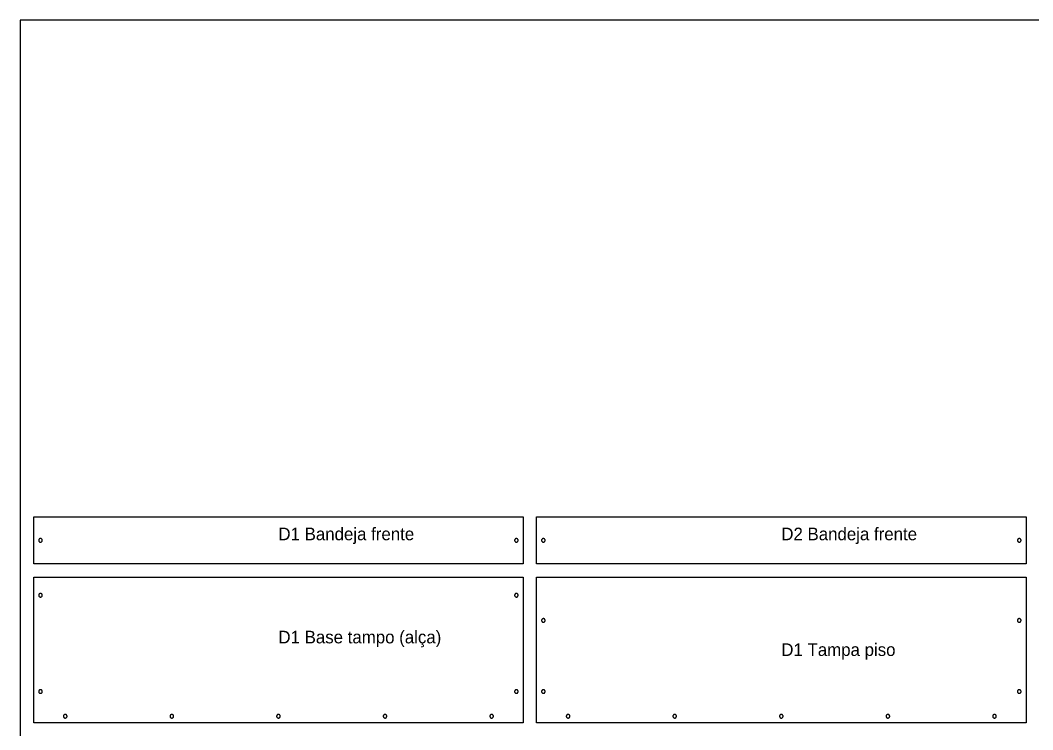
# Model space of a CAD drawing. Header units: millimetres. Extents: x 0 to 2789, y 0 to 1840.
# Drawn here: x 0 to 1126, y 1052 to 1840 of the extents above; entities that cross this region are included whole.
import ezdxf

# ---------------------------------------------------------------- set-up
doc = ezdxf.new("R2010")
doc.units = ezdxf.units.MM
for name, color, linetype in [('CHAPA_NAO_CORTAR', 8, 'Continuous'), ('CORTE_EXTERNO', 1, 'Continuous'), ('CORTE_INTERNO', 5, 'Continuous'), ('ETIQUETAS_NAO_CORTAR', 8, 'Continuous')]:
    doc.layers.add(name, color=color, linetype=linetype)

msp = doc.modelspace()

# ---------------------------------------------------------------- linework, layer by layer
at = {"layer": 'CHAPA_NAO_CORTAR'}
msp.add_lwpolyline([(0, 0), (2750, 0), (2750, 1840), (0, 1840)], close=True, dxfattribs=at)
at = {"layer": 'CORTE_EXTERNO'}
for points in [[(15, 1288), (559, 1288), (559, 1236), (15, 1236), (15, 1288)], [(574, 1288), (1118, 1288), (1118, 1236), (574, 1236), (574, 1288)], [(15, 1059), (15, 1221), (559, 1221), (559, 1059), (15, 1059)], [(574, 1059), (574, 1221), (1118, 1221), (1118, 1059), (574, 1059)]]:
    msp.add_lwpolyline(points, close=True, dxfattribs=at)
at = {"layer": 'CORTE_INTERNO'}
for points in [[(24.5, 1262.4), (24.4, 1262.6), (24.3, 1262.8), (24.3, 1262.9), (24.2, 1263.1), (24, 1263.3), (23.9, 1263.4), (23.8, 1263.5), (23.6, 1263.7), (23.4, 1263.8), (23.3, 1263.8), (23.1, 1263.9), (22.9, 1264), (22.7, 1264), (22.5, 1264), (22.3, 1264), (22.1, 1264), (21.9, 1263.9), (21.7, 1263.8), (21.6, 1263.8), (21.4, 1263.7), (21.2, 1263.5), (21.1, 1263.4), (21, 1263.3), (20.8, 1263.1), (20.7, 1262.9), (20.7, 1262.8), (20.6, 1262.6), (20.5, 1262.4), (20.5, 1262.2), (20.5, 1262), (20.5, 1261.8), (20.5, 1261.6), (20.6, 1261.4), (20.7, 1261.2), (20.7, 1261.1), (20.8, 1260.9), (21, 1260.7), (21.1, 1260.6), (21.2, 1260.5), (21.4, 1260.3), (21.6, 1260.2), (21.7, 1260.2), (21.9, 1260.1), (22.1, 1260), (22.3, 1260), (22.5, 1260), (22.7, 1260), (22.9, 1260), (23.1, 1260.1), (23.3, 1260.2), (23.4, 1260.2), (23.6, 1260.3), (23.8, 1260.5), (23.9, 1260.6), (24, 1260.7), (24.2, 1260.9), (24.3, 1261.1), (24.3, 1261.2), (24.4, 1261.4), (24.5, 1261.6), (24.5, 1261.8), (24.5, 1262), (24.5, 1262.2), (24.5, 1262.4)], [(553.5, 1262.2), (553.5, 1262.4), (553.4, 1262.6), (553.3, 1262.8), (553.3, 1262.9), (553.2, 1263.1), (553, 1263.3), (552.9, 1263.4), (552.8, 1263.5), (552.6, 1263.7), (552.4, 1263.8), (552.3, 1263.8), (552.1, 1263.9), (551.9, 1264), (551.7, 1264), (551.5, 1264), (551.3, 1264), (551.1, 1264), (550.9, 1263.9), (550.7, 1263.8), (550.6, 1263.8), (550.4, 1263.7), (550.2, 1263.5), (550.1, 1263.4), (550, 1263.3), (549.8, 1263.1), (549.7, 1262.9), (549.7, 1262.8), (549.6, 1262.6), (549.5, 1262.4), (549.5, 1262.2), (549.5, 1262), (549.5, 1261.8), (549.5, 1261.6), (549.6, 1261.4), (549.7, 1261.2), (549.7, 1261.1), (549.8, 1260.9), (550, 1260.7), (550.1, 1260.6), (550.2, 1260.5), (550.4, 1260.3), (550.6, 1260.2), (550.7, 1260.2), (550.9, 1260.1), (551.1, 1260), (551.3, 1260), (551.5, 1260), (551.7, 1260), (551.9, 1260), (552.1, 1260.1), (552.3, 1260.2), (552.4, 1260.2), (552.6, 1260.3), (552.8, 1260.5), (552.9, 1260.6), (553, 1260.7), (553.2, 1260.9), (553.3, 1261.1), (553.3, 1261.2), (553.4, 1261.4), (553.5, 1261.6), (553.5, 1261.8), (553.5, 1262), (553.5, 1262.2)], [(583.5, 1262.4), (583.4, 1262.6), (583.3, 1262.8), (583.3, 1262.9), (583.2, 1263.1), (583, 1263.3), (582.9, 1263.4), (582.8, 1263.5), (582.6, 1263.7), (582.4, 1263.8), (582.3, 1263.8), (582.1, 1263.9), (581.9, 1264), (581.7, 1264), (581.5, 1264), (581.3, 1264), (581.1, 1264), (580.9, 1263.9), (580.7, 1263.8), (580.6, 1263.8), (580.4, 1263.7), (580.2, 1263.5), (580.1, 1263.4), (580, 1263.3), (579.8, 1263.1), (579.7, 1262.9), (579.7, 1262.8), (579.6, 1262.6), (579.5, 1262.4), (579.5, 1262.2), (579.5, 1262), (579.5, 1261.8), (579.5, 1261.6), (579.6, 1261.4), (579.7, 1261.2), (579.7, 1261.1), (579.8, 1260.9), (580, 1260.7), (580.1, 1260.6), (580.2, 1260.5), (580.4, 1260.3), (580.6, 1260.2), (580.7, 1260.2), (580.9, 1260.1), (581.1, 1260), (581.3, 1260), (581.5, 1260), (581.7, 1260), (581.9, 1260), (582.1, 1260.1), (582.3, 1260.2), (582.4, 1260.2), (582.6, 1260.3), (582.8, 1260.5), (582.9, 1260.6), (583, 1260.7), (583.2, 1260.9), (583.3, 1261.1), (583.3, 1261.2), (583.4, 1261.4), (583.5, 1261.6), (583.5, 1261.8), (583.5, 1262), (583.5, 1262.2), (583.5, 1262.4)], [(1112.5, 1262.2), (1112.5, 1262.4), (1112.4, 1262.6), (1112.3, 1262.8), (1112.3, 1262.9), (1112.2, 1263.1), (1112, 1263.3), (1111.9, 1263.4), (1111.8, 1263.5), (1111.6, 1263.7), (1111.4, 1263.8), (1111.3, 1263.8), (1111.1, 1263.9), (1110.9, 1264), (1110.7, 1264), (1110.5, 1264), (1110.3, 1264), (1110.1, 1264), (1109.9, 1263.9), (1109.7, 1263.8), (1109.6, 1263.8), (1109.4, 1263.7), (1109.2, 1263.5), (1109.1, 1263.4), (1109, 1263.3), (1108.8, 1263.1), (1108.7, 1262.9), (1108.7, 1262.8), (1108.6, 1262.6), (1108.5, 1262.4), (1108.5, 1262.2), (1108.5, 1262), (1108.5, 1261.8), (1108.5, 1261.6), (1108.6, 1261.4), (1108.7, 1261.2), (1108.7, 1261.1), (1108.8, 1260.9), (1109, 1260.7), (1109.1, 1260.6), (1109.2, 1260.5), (1109.4, 1260.3), (1109.6, 1260.2), (1109.7, 1260.2), (1109.9, 1260.1), (1110.1, 1260), (1110.3, 1260), (1110.5, 1260), (1110.7, 1260), (1110.9, 1260), (1111.1, 1260.1), (1111.3, 1260.2), (1111.4, 1260.2), (1111.6, 1260.3), (1111.8, 1260.5), (1111.9, 1260.6), (1112, 1260.7), (1112.2, 1260.9), (1112.3, 1261.1), (1112.3, 1261.2), (1112.4, 1261.4), (1112.5, 1261.6), (1112.5, 1261.8), (1112.5, 1262), (1112.5, 1262.2)], [(23.9, 1202.4), (23.8, 1202.5), (23.6, 1202.7), (23.4, 1202.8), (23.3, 1202.8), (23.1, 1202.9), (22.9, 1203), (22.7, 1203), (22.5, 1203), (22.3, 1203), (22.1, 1203), (21.9, 1202.9), (21.7, 1202.8), (21.6, 1202.8), (21.4, 1202.7), (21.2, 1202.5), (21.1, 1202.4), (21, 1202.3), (20.8, 1202.1), (20.7, 1201.9), (20.7, 1201.8), (20.6, 1201.6), (20.5, 1201.4), (20.5, 1201.2), (20.5, 1201), (20.5, 1200.8), (20.5, 1200.6), (20.6, 1200.4), (20.7, 1200.2), (20.7, 1200.1), (20.8, 1199.9), (21, 1199.7), (21.1, 1199.6), (21.2, 1199.5), (21.4, 1199.3), (21.6, 1199.2), (21.7, 1199.2), (21.9, 1199.1), (22.1, 1199), (22.3, 1199), (22.5, 1199), (22.7, 1199), (22.9, 1199), (23.1, 1199.1), (23.3, 1199.2), (23.4, 1199.2), (23.6, 1199.3), (23.8, 1199.5), (23.9, 1199.6), (24, 1199.7), (24.2, 1199.9), (24.3, 1200.1), (24.3, 1200.2), (24.4, 1200.4), (24.5, 1200.6), (24.5, 1200.8), (24.5, 1201), (24.5, 1201.2), (24.5, 1201.4), (24.4, 1201.6), (24.3, 1201.8), (24.3, 1201.9), (24.2, 1202.1), (24, 1202.3), (23.9, 1202.4)], [(553.2, 1202.1), (553, 1202.3), (552.9, 1202.4), (552.8, 1202.5), (552.6, 1202.7), (552.4, 1202.8), (552.3, 1202.8), (552.1, 1202.9), (551.9, 1203), (551.7, 1203), (551.5, 1203), (551.3, 1203), (551.1, 1203), (550.9, 1202.9), (550.7, 1202.8), (550.6, 1202.8), (550.4, 1202.7), (550.2, 1202.5), (550.1, 1202.4), (550, 1202.3), (549.8, 1202.1), (549.7, 1201.9), (549.7, 1201.8), (549.6, 1201.6), (549.5, 1201.4), (549.5, 1201.2), (549.5, 1201), (549.5, 1200.8), (549.5, 1200.6), (549.6, 1200.4), (549.7, 1200.2), (549.7, 1200.1), (549.8, 1199.9), (550, 1199.7), (550.1, 1199.6), (550.2, 1199.5), (550.4, 1199.3), (550.6, 1199.2), (550.7, 1199.2), (550.9, 1199.1), (551.1, 1199), (551.3, 1199), (551.5, 1199), (551.7, 1199), (551.9, 1199), (552.1, 1199.1), (552.3, 1199.2), (552.4, 1199.2), (552.6, 1199.3), (552.8, 1199.5), (552.9, 1199.6), (553, 1199.7), (553.2, 1199.9), (553.3, 1200.1), (553.3, 1200.2), (553.4, 1200.4), (553.5, 1200.6), (553.5, 1200.8), (553.5, 1201), (553.5, 1201.2), (553.5, 1201.4), (553.4, 1201.6), (553.3, 1201.8), (553.3, 1201.9), (553.2, 1202.1)], [(582.9, 1174.4), (582.8, 1174.5), (582.6, 1174.7), (582.4, 1174.8), (582.3, 1174.8), (582.1, 1174.9), (581.9, 1175), (581.7, 1175), (581.5, 1175), (581.3, 1175), (581.1, 1175), (580.9, 1174.9), (580.7, 1174.8), (580.6, 1174.8), (580.4, 1174.7), (580.2, 1174.5), (580.1, 1174.4), (580, 1174.3), (579.8, 1174.1), (579.7, 1173.9), (579.7, 1173.8), (579.6, 1173.6), (579.5, 1173.4), (579.5, 1173.2), (579.5, 1173), (579.5, 1172.8), (579.5, 1172.6), (579.6, 1172.4), (579.7, 1172.2), (579.7, 1172.1), (579.8, 1171.9), (580, 1171.7), (580.1, 1171.6), (580.2, 1171.5), (580.4, 1171.3), (580.6, 1171.2), (580.7, 1171.2), (580.9, 1171.1), (581.1, 1171), (581.3, 1171), (581.5, 1171), (581.7, 1171), (581.9, 1171), (582.1, 1171.1), (582.3, 1171.2), (582.4, 1171.2), (582.6, 1171.3), (582.8, 1171.5), (582.9, 1171.6), (583, 1171.7), (583.2, 1171.9), (583.3, 1172.1), (583.3, 1172.2), (583.4, 1172.4), (583.5, 1172.6), (583.5, 1172.8), (583.5, 1173), (583.5, 1173.2), (583.5, 1173.4), (583.4, 1173.6), (583.3, 1173.8), (583.3, 1173.9), (583.2, 1174.1), (583, 1174.3), (582.9, 1174.4)], [(1112.2, 1174.1), (1112, 1174.3), (1111.9, 1174.4), (1111.8, 1174.5), (1111.6, 1174.7), (1111.4, 1174.8), (1111.3, 1174.8), (1111.1, 1174.9), (1110.9, 1175), (1110.7, 1175), (1110.5, 1175), (1110.3, 1175), (1110.1, 1175), (1109.9, 1174.9), (1109.7, 1174.8), (1109.6, 1174.8), (1109.4, 1174.7), (1109.2, 1174.5), (1109.1, 1174.4), (1109, 1174.3), (1108.8, 1174.1), (1108.7, 1173.9), (1108.7, 1173.8), (1108.6, 1173.6), (1108.5, 1173.4), (1108.5, 1173.2), (1108.5, 1173), (1108.5, 1172.8), (1108.5, 1172.6), (1108.6, 1172.4), (1108.7, 1172.2), (1108.7, 1172.1), (1108.8, 1171.9), (1109, 1171.7), (1109.1, 1171.6), (1109.2, 1171.5), (1109.4, 1171.3), (1109.6, 1171.2), (1109.7, 1171.2), (1109.9, 1171.1), (1110.1, 1171), (1110.3, 1171), (1110.5, 1171), (1110.7, 1171), (1110.9, 1171), (1111.1, 1171.1), (1111.3, 1171.2), (1111.4, 1171.2), (1111.6, 1171.3), (1111.8, 1171.5), (1111.9, 1171.6), (1112, 1171.7), (1112.2, 1171.9), (1112.3, 1172.1), (1112.3, 1172.2), (1112.4, 1172.4), (1112.5, 1172.6), (1112.5, 1172.8), (1112.5, 1173), (1112.5, 1173.2), (1112.5, 1173.4), (1112.4, 1173.6), (1112.3, 1173.8), (1112.3, 1173.9), (1112.2, 1174.1)], [(23.8, 1095.5), (23.6, 1095.7), (23.4, 1095.8), (23.3, 1095.8), (23.1, 1095.9), (22.9, 1096), (22.7, 1096), (22.5, 1096), (22.3, 1096), (22.1, 1096), (21.9, 1095.9), (21.7, 1095.8), (21.6, 1095.8), (21.4, 1095.7), (21.2, 1095.5), (21.1, 1095.4), (21, 1095.3), (20.8, 1095.1), (20.7, 1094.9), (20.7, 1094.8), (20.6, 1094.6), (20.5, 1094.4), (20.5, 1094.2), (20.5, 1094), (20.5, 1093.8), (20.5, 1093.6), (20.6, 1093.4), (20.7, 1093.2), (20.7, 1093.1), (20.8, 1092.9), (21, 1092.7), (21.1, 1092.6), (21.2, 1092.5), (21.4, 1092.3), (21.6, 1092.2), (21.7, 1092.2), (21.9, 1092.1), (22.1, 1092), (22.3, 1092), (22.5, 1092), (22.7, 1092), (22.9, 1092), (23.1, 1092.1), (23.3, 1092.2), (23.4, 1092.2), (23.6, 1092.3), (23.8, 1092.5), (23.9, 1092.6), (24, 1092.7), (24.2, 1092.9), (24.3, 1093.1), (24.3, 1093.2), (24.4, 1093.4), (24.5, 1093.6), (24.5, 1093.8), (24.5, 1094), (24.5, 1094.2), (24.5, 1094.4), (24.4, 1094.6), (24.3, 1094.8), (24.3, 1094.9), (24.2, 1095.1), (24, 1095.3), (23.9, 1095.4), (23.8, 1095.5)], [(553, 1095.3), (552.9, 1095.4), (552.8, 1095.5), (552.6, 1095.7), (552.4, 1095.8), (552.3, 1095.8), (552.1, 1095.9), (551.9, 1096), (551.7, 1096), (551.5, 1096), (551.3, 1096), (551.1, 1096), (550.9, 1095.9), (550.7, 1095.8), (550.6, 1095.8), (550.4, 1095.7), (550.2, 1095.5), (550.1, 1095.4), (550, 1095.3), (549.8, 1095.1), (549.7, 1094.9), (549.7, 1094.8), (549.6, 1094.6), (549.5, 1094.4), (549.5, 1094.2), (549.5, 1094), (549.5, 1093.8), (549.5, 1093.6), (549.6, 1093.4), (549.7, 1093.2), (549.7, 1093.1), (549.8, 1092.9), (550, 1092.7), (550.1, 1092.6), (550.2, 1092.5), (550.4, 1092.3), (550.6, 1092.2), (550.7, 1092.2), (550.9, 1092.1), (551.1, 1092), (551.3, 1092), (551.5, 1092), (551.7, 1092), (551.9, 1092), (552.1, 1092.1), (552.3, 1092.2), (552.4, 1092.2), (552.6, 1092.3), (552.8, 1092.5), (552.9, 1092.6), (553, 1092.7), (553.2, 1092.9), (553.3, 1093.1), (553.3, 1093.2), (553.4, 1093.4), (553.5, 1093.6), (553.5, 1093.8), (553.5, 1094), (553.5, 1094.2), (553.5, 1094.4), (553.4, 1094.6), (553.3, 1094.8), (553.3, 1094.9), (553.2, 1095.1), (553, 1095.3)], [(582.8, 1095.5), (582.6, 1095.7), (582.4, 1095.8), (582.3, 1095.8), (582.1, 1095.9), (581.9, 1096), (581.7, 1096), (581.5, 1096), (581.3, 1096), (581.1, 1096), (580.9, 1095.9), (580.7, 1095.8), (580.6, 1095.8), (580.4, 1095.7), (580.2, 1095.5), (580.1, 1095.4), (580, 1095.3), (579.8, 1095.1), (579.7, 1094.9), (579.7, 1094.8), (579.6, 1094.6), (579.5, 1094.4), (579.5, 1094.2), (579.5, 1094), (579.5, 1093.8), (579.5, 1093.6), (579.6, 1093.4), (579.7, 1093.2), (579.7, 1093.1), (579.8, 1092.9), (580, 1092.7), (580.1, 1092.6), (580.2, 1092.5), (580.4, 1092.3), (580.6, 1092.2), (580.7, 1092.2), (580.9, 1092.1), (581.1, 1092), (581.3, 1092), (581.5, 1092), (581.7, 1092), (581.9, 1092), (582.1, 1092.1), (582.3, 1092.2), (582.4, 1092.2), (582.6, 1092.3), (582.8, 1092.5), (582.9, 1092.6), (583, 1092.7), (583.2, 1092.9), (583.3, 1093.1), (583.3, 1093.2), (583.4, 1093.4), (583.5, 1093.6), (583.5, 1093.8), (583.5, 1094), (583.5, 1094.2), (583.5, 1094.4), (583.4, 1094.6), (583.3, 1094.8), (583.3, 1094.9), (583.2, 1095.1), (583, 1095.3), (582.9, 1095.4), (582.8, 1095.5)], [(1112, 1095.3), (1111.9, 1095.4), (1111.8, 1095.5), (1111.6, 1095.7), (1111.4, 1095.8), (1111.3, 1095.8), (1111.1, 1095.9), (1110.9, 1096), (1110.7, 1096), (1110.5, 1096), (1110.3, 1096), (1110.1, 1096), (1109.9, 1095.9), (1109.7, 1095.8), (1109.6, 1095.8), (1109.4, 1095.7), (1109.2, 1095.5), (1109.1, 1095.4), (1109, 1095.3), (1108.8, 1095.1), (1108.7, 1094.9), (1108.7, 1094.8), (1108.6, 1094.6), (1108.5, 1094.4), (1108.5, 1094.2), (1108.5, 1094), (1108.5, 1093.8), (1108.5, 1093.6), (1108.6, 1093.4), (1108.7, 1093.2), (1108.7, 1093.1), (1108.8, 1092.9), (1109, 1092.7), (1109.1, 1092.6), (1109.2, 1092.5), (1109.4, 1092.3), (1109.6, 1092.2), (1109.7, 1092.2), (1109.9, 1092.1), (1110.1, 1092), (1110.3, 1092), (1110.5, 1092), (1110.7, 1092), (1110.9, 1092), (1111.1, 1092.1), (1111.3, 1092.2), (1111.4, 1092.2), (1111.6, 1092.3), (1111.8, 1092.5), (1111.9, 1092.6), (1112, 1092.7), (1112.2, 1092.9), (1112.3, 1093.1), (1112.3, 1093.2), (1112.4, 1093.4), (1112.5, 1093.6), (1112.5, 1093.8), (1112.5, 1094), (1112.5, 1094.2), (1112.5, 1094.4), (1112.4, 1094.6), (1112.3, 1094.8), (1112.3, 1094.9), (1112.2, 1095.1), (1112, 1095.3)], [(51.8, 1067.4), (51.7, 1067.6), (51.5, 1067.8), (51.4, 1067.9), (51.3, 1068), (51.1, 1068.2), (50.9, 1068.3), (50.8, 1068.3), (50.6, 1068.4), (50.4, 1068.5), (50.2, 1068.5), (50, 1068.5), (49.8, 1068.5), (49.6, 1068.5), (49.4, 1068.4), (49.2, 1068.3), (49.1, 1068.3), (48.9, 1068.2), (48.7, 1068), (48.6, 1067.9), (48.5, 1067.8), (48.3, 1067.6), (48.2, 1067.4), (48.2, 1067.3), (48.1, 1067.1), (48, 1066.9), (48, 1066.7), (48, 1066.5), (48, 1066.3), (48, 1066.1), (48.1, 1065.9), (48.2, 1065.7), (48.2, 1065.6), (48.3, 1065.4), (48.5, 1065.2), (48.6, 1065.1), (48.7, 1065), (48.9, 1064.8), (49.1, 1064.7), (49.2, 1064.7), (49.4, 1064.6), (49.6, 1064.5), (49.8, 1064.5), (50, 1064.5), (50.2, 1064.5), (50.4, 1064.5), (50.6, 1064.6), (50.8, 1064.7), (50.9, 1064.7), (51.1, 1064.8), (51.3, 1065), (51.4, 1065.1), (51.5, 1065.2), (51.7, 1065.4), (51.8, 1065.6), (51.8, 1065.7), (51.9, 1065.9), (52, 1066.1), (52, 1066.3), (52, 1066.5), (52, 1066.7), (52, 1066.9), (51.9, 1067.1), (51.8, 1067.3), (51.8, 1067.4)], [(170.3, 1067.3), (170.3, 1067.4), (170.2, 1067.6), (170, 1067.8), (169.9, 1067.9), (169.8, 1068), (169.6, 1068.2), (169.4, 1068.3), (169.3, 1068.3), (169.1, 1068.4), (168.9, 1068.5), (168.7, 1068.5), (168.5, 1068.5), (168.3, 1068.5), (168.1, 1068.5), (167.9, 1068.4), (167.7, 1068.3), (167.6, 1068.3), (167.4, 1068.2), (167.2, 1068), (167.1, 1067.9), (167, 1067.8), (166.8, 1067.6), (166.7, 1067.4), (166.7, 1067.3), (166.6, 1067.1), (166.5, 1066.9), (166.5, 1066.7), (166.5, 1066.5), (166.5, 1066.3), (166.5, 1066.1), (166.6, 1065.9), (166.7, 1065.7), (166.7, 1065.6), (166.8, 1065.4), (167, 1065.2), (167.1, 1065.1), (167.2, 1065), (167.4, 1064.8), (167.6, 1064.7), (167.7, 1064.7), (167.9, 1064.6), (168.1, 1064.5), (168.3, 1064.5), (168.5, 1064.5), (168.7, 1064.5), (168.9, 1064.5), (169.1, 1064.6), (169.3, 1064.7), (169.4, 1064.7), (169.6, 1064.8), (169.8, 1065), (169.9, 1065.1), (170, 1065.2), (170.2, 1065.4), (170.3, 1065.6), (170.3, 1065.7), (170.4, 1065.9), (170.5, 1066.1), (170.5, 1066.3), (170.5, 1066.5), (170.5, 1066.7), (170.5, 1066.9), (170.4, 1067.1), (170.3, 1067.3)], [(288.9, 1067.1), (288.8, 1067.3), (288.8, 1067.4), (288.7, 1067.6), (288.5, 1067.8), (288.4, 1067.9), (288.3, 1068), (288.1, 1068.2), (287.9, 1068.3), (287.8, 1068.3), (287.6, 1068.4), (287.4, 1068.5), (287.2, 1068.5), (287, 1068.5), (286.8, 1068.5), (286.6, 1068.5), (286.4, 1068.4), (286.2, 1068.3), (286.1, 1068.3), (285.9, 1068.2), (285.7, 1068), (285.6, 1067.9), (285.5, 1067.8), (285.3, 1067.6), (285.2, 1067.4), (285.2, 1067.3), (285.1, 1067.1), (285, 1066.9), (285, 1066.7), (285, 1066.5), (285, 1066.3), (285, 1066.1), (285.1, 1065.9), (285.2, 1065.7), (285.2, 1065.6), (285.3, 1065.4), (285.5, 1065.2), (285.6, 1065.1), (285.7, 1065), (285.9, 1064.8), (286.1, 1064.7), (286.2, 1064.7), (286.4, 1064.6), (286.6, 1064.5), (286.8, 1064.5), (287, 1064.5), (287.2, 1064.5), (287.4, 1064.5), (287.6, 1064.6), (287.8, 1064.7), (287.9, 1064.7), (288.1, 1064.8), (288.3, 1065), (288.4, 1065.1), (288.5, 1065.2), (288.7, 1065.4), (288.8, 1065.6), (288.8, 1065.7), (288.9, 1065.9), (289, 1066.1), (289, 1066.3), (289, 1066.5), (289, 1066.7), (289, 1066.9), (288.9, 1067.1)], [(407.5, 1066.9), (407.4, 1067.1), (407.3, 1067.3), (407.3, 1067.4), (407.2, 1067.6), (407, 1067.8), (406.9, 1067.9), (406.8, 1068), (406.6, 1068.2), (406.4, 1068.3), (406.3, 1068.3), (406.1, 1068.4), (405.9, 1068.5), (405.7, 1068.5), (405.5, 1068.5), (405.3, 1068.5), (405.1, 1068.5), (404.9, 1068.4), (404.7, 1068.3), (404.6, 1068.3), (404.4, 1068.2), (404.2, 1068), (404.1, 1067.9), (404, 1067.8), (403.8, 1067.6), (403.7, 1067.4), (403.7, 1067.3), (403.6, 1067.1), (403.5, 1066.9), (403.5, 1066.7), (403.5, 1066.5), (403.5, 1066.3), (403.5, 1066.1), (403.6, 1065.9), (403.7, 1065.7), (403.7, 1065.6), (403.8, 1065.4), (404, 1065.2), (404.1, 1065.1), (404.2, 1065), (404.4, 1064.8), (404.6, 1064.7), (404.7, 1064.7), (404.9, 1064.6), (405.1, 1064.5), (405.3, 1064.5), (405.5, 1064.5), (405.7, 1064.5), (405.9, 1064.5), (406.1, 1064.6), (406.3, 1064.7), (406.4, 1064.7), (406.6, 1064.8), (406.8, 1065), (406.9, 1065.1), (407, 1065.2), (407.2, 1065.4), (407.3, 1065.6), (407.3, 1065.7), (407.4, 1065.9), (407.5, 1066.1), (407.5, 1066.3), (407.5, 1066.5), (407.5, 1066.7), (407.5, 1066.9)], [(526, 1066.7), (526, 1066.9), (525.9, 1067.1), (525.8, 1067.3), (525.8, 1067.4), (525.7, 1067.6), (525.5, 1067.8), (525.4, 1067.9), (525.3, 1068), (525.1, 1068.2), (524.9, 1068.3), (524.8, 1068.3), (524.6, 1068.4), (524.4, 1068.5), (524.2, 1068.5), (524, 1068.5), (523.8, 1068.5), (523.6, 1068.5), (523.4, 1068.4), (523.2, 1068.3), (523.1, 1068.3), (522.9, 1068.2), (522.7, 1068), (522.6, 1067.9), (522.5, 1067.8), (522.3, 1067.6), (522.2, 1067.4), (522.2, 1067.3), (522.1, 1067.1), (522, 1066.9), (522, 1066.7), (522, 1066.5), (522, 1066.3), (522, 1066.1), (522.1, 1065.9), (522.2, 1065.7), (522.2, 1065.6), (522.3, 1065.4), (522.5, 1065.2), (522.6, 1065.1), (522.7, 1065), (522.9, 1064.8), (523.1, 1064.7), (523.2, 1064.7), (523.4, 1064.6), (523.6, 1064.5), (523.8, 1064.5), (524, 1064.5), (524.2, 1064.5), (524.4, 1064.5), (524.6, 1064.6), (524.8, 1064.7), (524.9, 1064.7), (525.1, 1064.8), (525.3, 1065), (525.4, 1065.1), (525.5, 1065.2), (525.7, 1065.4), (525.8, 1065.6), (525.8, 1065.7), (525.9, 1065.9), (526, 1066.1), (526, 1066.3), (526, 1066.5), (526, 1066.7)], [(610.8, 1067.4), (610.7, 1067.6), (610.5, 1067.8), (610.4, 1067.9), (610.3, 1068), (610.1, 1068.2), (609.9, 1068.3), (609.8, 1068.3), (609.6, 1068.4), (609.4, 1068.5), (609.2, 1068.5), (609, 1068.5), (608.8, 1068.5), (608.6, 1068.5), (608.4, 1068.4), (608.2, 1068.3), (608.1, 1068.3), (607.9, 1068.2), (607.7, 1068), (607.6, 1067.9), (607.5, 1067.8), (607.3, 1067.6), (607.2, 1067.4), (607.2, 1067.3), (607.1, 1067.1), (607, 1066.9), (607, 1066.7), (607, 1066.5), (607, 1066.3), (607, 1066.1), (607.1, 1065.9), (607.2, 1065.7), (607.2, 1065.6), (607.3, 1065.4), (607.5, 1065.2), (607.6, 1065.1), (607.7, 1065), (607.9, 1064.8), (608.1, 1064.7), (608.2, 1064.7), (608.4, 1064.6), (608.6, 1064.5), (608.8, 1064.5), (609, 1064.5), (609.2, 1064.5), (609.4, 1064.5), (609.6, 1064.6), (609.8, 1064.7), (609.9, 1064.7), (610.1, 1064.8), (610.3, 1065), (610.4, 1065.1), (610.5, 1065.2), (610.7, 1065.4), (610.8, 1065.6), (610.8, 1065.7), (610.9, 1065.9), (611, 1066.1), (611, 1066.3), (611, 1066.5), (611, 1066.7), (611, 1066.9), (610.9, 1067.1), (610.8, 1067.3), (610.8, 1067.4)], [(729.3, 1067.3), (729.3, 1067.4), (729.2, 1067.6), (729, 1067.8), (728.9, 1067.9), (728.8, 1068), (728.6, 1068.2), (728.4, 1068.3), (728.3, 1068.3), (728.1, 1068.4), (727.9, 1068.5), (727.7, 1068.5), (727.5, 1068.5), (727.3, 1068.5), (727.1, 1068.5), (726.9, 1068.4), (726.7, 1068.3), (726.6, 1068.3), (726.4, 1068.2), (726.2, 1068), (726.1, 1067.9), (726, 1067.8), (725.8, 1067.6), (725.7, 1067.4), (725.7, 1067.3), (725.6, 1067.1), (725.5, 1066.9), (725.5, 1066.7), (725.5, 1066.5), (725.5, 1066.3), (725.5, 1066.1), (725.6, 1065.9), (725.7, 1065.7), (725.7, 1065.6), (725.8, 1065.4), (726, 1065.2), (726.1, 1065.1), (726.2, 1065), (726.4, 1064.8), (726.6, 1064.7), (726.7, 1064.7), (726.9, 1064.6), (727.1, 1064.5), (727.3, 1064.5), (727.5, 1064.5), (727.7, 1064.5), (727.9, 1064.5), (728.1, 1064.6), (728.3, 1064.7), (728.4, 1064.7), (728.6, 1064.8), (728.8, 1065), (728.9, 1065.1), (729, 1065.2), (729.2, 1065.4), (729.3, 1065.6), (729.3, 1065.7), (729.4, 1065.9), (729.5, 1066.1), (729.5, 1066.3), (729.5, 1066.5), (729.5, 1066.7), (729.5, 1066.9), (729.4, 1067.1), (729.3, 1067.3)], [(847.9, 1067.1), (847.8, 1067.3), (847.8, 1067.4), (847.7, 1067.6), (847.5, 1067.8), (847.4, 1067.9), (847.3, 1068), (847.1, 1068.2), (846.9, 1068.3), (846.8, 1068.3), (846.6, 1068.4), (846.4, 1068.5), (846.2, 1068.5), (846, 1068.5), (845.8, 1068.5), (845.6, 1068.5), (845.4, 1068.4), (845.2, 1068.3), (845.1, 1068.3), (844.9, 1068.2), (844.7, 1068), (844.6, 1067.9), (844.5, 1067.8), (844.3, 1067.6), (844.2, 1067.4), (844.2, 1067.3), (844.1, 1067.1), (844, 1066.9), (844, 1066.7), (844, 1066.5), (844, 1066.3), (844, 1066.1), (844.1, 1065.9), (844.2, 1065.7), (844.2, 1065.6), (844.3, 1065.4), (844.5, 1065.2), (844.6, 1065.1), (844.7, 1065), (844.9, 1064.8), (845.1, 1064.7), (845.2, 1064.7), (845.4, 1064.6), (845.6, 1064.5), (845.8, 1064.5), (846, 1064.5), (846.2, 1064.5), (846.4, 1064.5), (846.6, 1064.6), (846.8, 1064.7), (846.9, 1064.7), (847.1, 1064.8), (847.3, 1065), (847.4, 1065.1), (847.5, 1065.2), (847.7, 1065.4), (847.8, 1065.6), (847.8, 1065.7), (847.9, 1065.9), (848, 1066.1), (848, 1066.3), (848, 1066.5), (848, 1066.7), (848, 1066.9), (847.9, 1067.1)], [(966.5, 1066.9), (966.4, 1067.1), (966.3, 1067.3), (966.3, 1067.4), (966.2, 1067.6), (966, 1067.8), (965.9, 1067.9), (965.8, 1068), (965.6, 1068.2), (965.4, 1068.3), (965.3, 1068.3), (965.1, 1068.4), (964.9, 1068.5), (964.7, 1068.5), (964.5, 1068.5), (964.3, 1068.5), (964.1, 1068.5), (963.9, 1068.4), (963.7, 1068.3), (963.6, 1068.3), (963.4, 1068.2), (963.2, 1068), (963.1, 1067.9), (963, 1067.8), (962.8, 1067.6), (962.7, 1067.4), (962.7, 1067.3), (962.6, 1067.1), (962.5, 1066.9), (962.5, 1066.7), (962.5, 1066.5), (962.5, 1066.3), (962.5, 1066.1), (962.6, 1065.9), (962.7, 1065.7), (962.7, 1065.6), (962.8, 1065.4), (963, 1065.2), (963.1, 1065.1), (963.2, 1065), (963.4, 1064.8), (963.6, 1064.7), (963.7, 1064.7), (963.9, 1064.6), (964.1, 1064.5), (964.3, 1064.5), (964.5, 1064.5), (964.7, 1064.5), (964.9, 1064.5), (965.1, 1064.6), (965.3, 1064.7), (965.4, 1064.7), (965.6, 1064.8), (965.8, 1065), (965.9, 1065.1), (966, 1065.2), (966.2, 1065.4), (966.3, 1065.6), (966.3, 1065.7), (966.4, 1065.9), (966.5, 1066.1), (966.5, 1066.3), (966.5, 1066.5), (966.5, 1066.7), (966.5, 1066.9)], [(1085, 1066.7), (1085, 1066.9), (1084.9, 1067.1), (1084.8, 1067.3), (1084.8, 1067.4), (1084.7, 1067.6), (1084.5, 1067.8), (1084.4, 1067.9), (1084.3, 1068), (1084.1, 1068.2), (1083.9, 1068.3), (1083.8, 1068.3), (1083.6, 1068.4), (1083.4, 1068.5), (1083.2, 1068.5), (1083, 1068.5), (1082.8, 1068.5), (1082.6, 1068.5), (1082.4, 1068.4), (1082.2, 1068.3), (1082.1, 1068.3), (1081.9, 1068.2), (1081.7, 1068), (1081.6, 1067.9), (1081.5, 1067.8), (1081.3, 1067.6), (1081.2, 1067.4), (1081.2, 1067.3), (1081.1, 1067.1), (1081, 1066.9), (1081, 1066.7), (1081, 1066.5), (1081, 1066.3), (1081, 1066.1), (1081.1, 1065.9), (1081.2, 1065.7), (1081.2, 1065.6), (1081.3, 1065.4), (1081.5, 1065.2), (1081.6, 1065.1), (1081.7, 1065), (1081.9, 1064.8), (1082.1, 1064.7), (1082.2, 1064.7), (1082.4, 1064.6), (1082.6, 1064.5), (1082.8, 1064.5), (1083, 1064.5), (1083.2, 1064.5), (1083.4, 1064.5), (1083.6, 1064.6), (1083.8, 1064.7), (1083.9, 1064.7), (1084.1, 1064.8), (1084.3, 1065), (1084.4, 1065.1), (1084.5, 1065.2), (1084.7, 1065.4), (1084.8, 1065.6), (1084.8, 1065.7), (1084.9, 1065.9), (1085, 1066.1), (1085, 1066.3), (1085, 1066.5), (1085, 1066.7)]]:
    msp.add_lwpolyline(points, close=True, dxfattribs=at)

# ---------------------------------------------------------------- texts
at = {"layer": 'ETIQUETAS_NAO_CORTAR'}
for s, p in [('D1 Bandeja frente', (287, 1262.1)), ('D2 Bandeja frente', (846, 1262.1)), ('D1 Base tampo (alça)', (287, 1147.5)), ('D1 Tampa piso', (846, 1133.5))]:
    msp.add_text(s, height=14, dxfattribs=at).set_placement(p)

doc.saveas('drawing.dxf')
